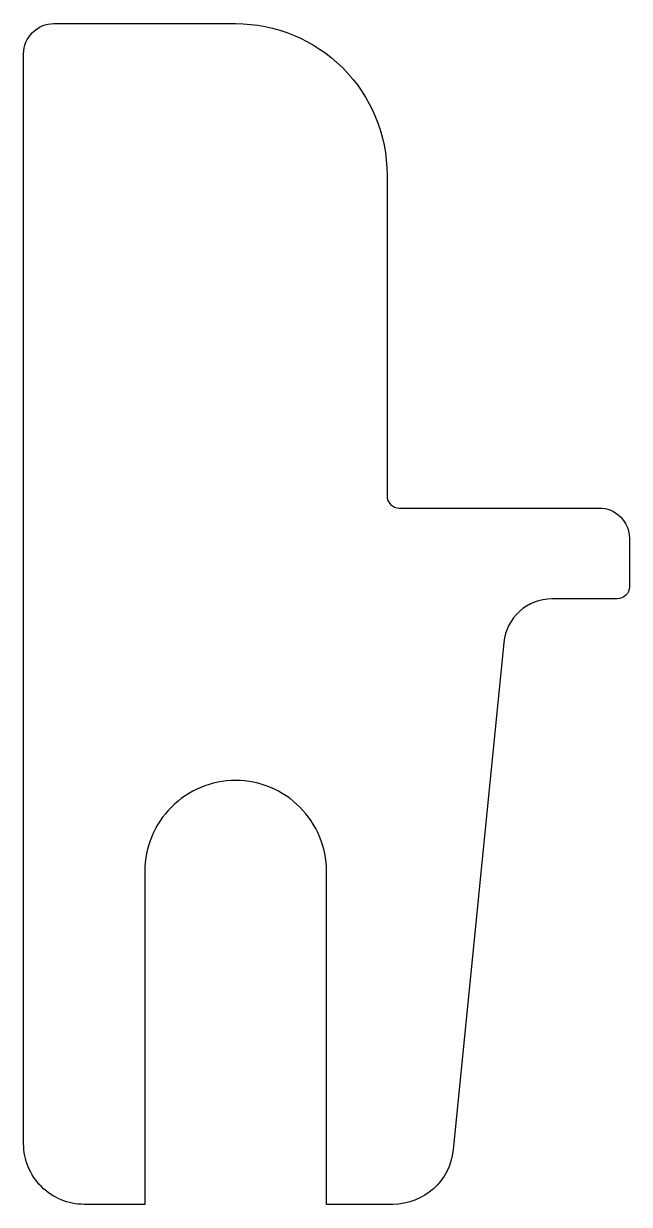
# Model space of a CAD drawing. Extents: x 180.7 to 190.7, y 225 to 244.5.
import ezdxf

# ---------------------------------------------------------------- set-up
doc = ezdxf.new("R2010")
doc.units = 0
doc.layers.get('0').update_dxf_attribs({"linetype": 'CONTINUOUS'})

msp = doc.modelspace()

# ---------------------------------------------------------------- linework, layer by layer
msp.add_lwpolyline([(187.797, 225.924, -0.385314), (186.802, 225.024), (185.707, 225.024), (185.707, 230.524, 0.414214), (184.207, 232.024, 0.414214), (182.707, 230.524), (182.707, 225.024), (181.707, 225.024, -0.414214), (180.707, 226.024), (180.707, 244.024, -0.414214), (181.207, 244.524), (184.207, 244.524, -0.414214), (186.707, 242.024), (186.707, 236.724, 0.414214), (186.907, 236.524), (190.207, 236.524, -0.414214), (190.707, 236.024), (190.707, 235.224, -0.414214), (190.507, 235.024), (189.431, 235.024, 0.385314), (188.635, 234.303)], format="xyb", close=True)

doc.saveas('drawing.dxf')
